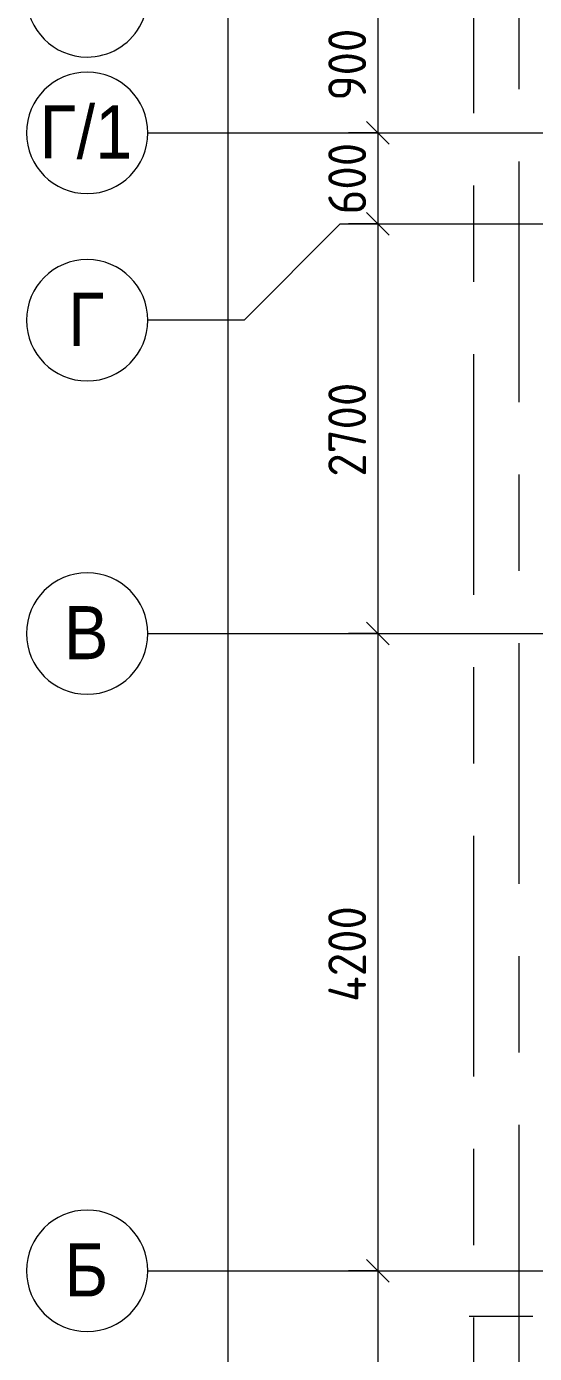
# Model space of a CAD drawing. Header units: millimetres. Extents: x 81609 to 272668, y -8553 to 29000.
# Drawn here: x 81609 to 84960, y 3055 to 11801 of the extents above; entities that cross this region are included whole.
import ezdxf

# ---------------------------------------------------------------- set-up
doc = ezdxf.new("R2010")
doc.units = ezdxf.units.MM
doc.linetypes.add('Осевая', pattern=[3175, 635, -476.25, 1587.5, -476.25])
for name, color, linetype, lineweight in [('A-ANNO-DIMS', 7, 'Continuous', 9), ('A-ANNO-DIMS-100', 7, 'Continuous', 9), ('Оси', 7, 'Continuous', 9), ('Оси-1', 7, 'Continuous', 20), ('Оси-2', 7, 'Осевая', 9)]:
    doc.layers.add(name, color=color, linetype=linetype, lineweight=lineweight)
doc.layers.add('A-WALL-FNSH-1', color=7, linetype='Continuous', lineweight=9, true_color=0x3c3c3c)
doc.styles.add('Arial', font='arial.ttf', dxfattribs={"width": 0.9, "height": 350})
doc.styles.add('ISOCPEUR', font='isocpeur.ttf', dxfattribs={"width": 0.9, "height": 250})
doc.dimstyles.new('ISO-2_5_0_9К_БОЛЬШОЙ', dxfattribs={"dimscale": 304.8, "dimtxt": 248.995294, "dimasz": 0.492126, "dimexe": 0.393701, "dimexo": 0.984252, "dimgap": 0, "dimtad": 1, "dimdec": 0, "dimrnd": 10, "dimzin": 0, "dimdsep": 46, "dimtxsty": 'ISOCPEUR', "dimblk1": 'OBLIQUE', "dimblk2": 'OBLIQUE', "dimsah": 1, "dimcen": 0.09, "dimdle": 0.393701, "dimazin": 0, "dimtfac": 1, "dimtdec": 4, "dimtix": 1, "dimtmove": 0, "dimatfit": 3, "dimfxl": 1, "dimtvp": 1, "dimtolj": 1, "dimtzin": 0, "dimarcsym": 2})
doc.dimstyles.new('ISO-2_5_0_9К_БОЛЬШОЙ_1', dxfattribs={"dimscale": 304.8, "dimtxt": 248.995294, "dimasz": 0.492126, "dimexe": 0.393701, "dimexo": 0.984252, "dimgap": 0, "dimtad": 1, "dimdec": 0, "dimrnd": 10, "dimzin": 0, "dimdsep": 46, "dimtxsty": 'ISOCPEUR', "dimblk1": 'OBLIQUE', "dimblk2": 'OBLIQUE', "dimsah": 1, "dimcen": 0.09, "dimdle": 0.393701, "dimazin": 0, "dimtfac": 1, "dimtdec": 4, "dimtix": 1, "dimtmove": 2, "dimatfit": 3, "dimfxl": 1, "dimtvp": 1, "dimtolj": 1, "dimtzin": 0, "dimarcsym": 2})

# ---------------------------------------------------------------- blocks, each defined once
blk = doc.blocks.new('Ось сетки - D8-29747960-План размещения напольных электротехнических лючков и розеток 2 этажа в осях 23-33')
at = {"layer": 'Оси-1'}
for start, end in [(360, 180), (180, 360)]:
    blk.add_arc((0, 0), 4, start, end, dxfattribs=at)
blk = doc.blocks.new('DIMBLOCK8-План размещения напольных электротехнических лючков и розеток 2 этажа в осях 23-33')
at = {"layer": 'A-ANNO-DIMS-100', "lineweight": 20}
for p, q in [((83926.5, 12000), (83851.5, 12075)), ((83926.5, 12000), (84001.5, 11925)), ((83926.5, 11100), (83851.5, 11175)), ((83926.5, 11100), (84001.5, 11025))]:
    blk.add_line(p, q, dxfattribs=at)
at = {"layer": 'A-ANNO-DIMS-100'}
for p, q in [((83732.6, 12000), (84046.5, 12000)), ((83926.5, 12000), (83732.6, 12000)), ((83926.5, 12000), (83926.5, 11100)), ((83732.6, 11100), (84046.5, 11100)), ((83926.5, 11100), (83732.6, 11100))]:
    blk.add_line(p, q, dxfattribs=at)
at = {"layer": 'A-ANNO-DIMS-100', "color": 0, "insert": (83599.9, 11313), "char_height": 250, "width": 568.858, "attachment_point": 1, "rotation": 90, "line_spacing_factor": 1.149209, "style": 'ISOCPEUR'}
blk.add_mtext('900', dxfattribs=at)
blk = doc.blocks.new('_Oblique')
at = {"color": 0, "linetype": 'ByBlock', "lineweight": -2}
blk.add_line((-0.5, -0.5), (0.5, 0.5), dxfattribs=at)
blk = doc.blocks.new('DIMBLOCK9-План размещения напольных электротехнических лючков и розеток 2 этажа в осях 23-33')
at = {"layer": 'A-ANNO-DIMS-100', "lineweight": 20}
for p, q in [((83926.5, 11100), (83851.5, 11175)), ((83926.5, 11100), (84001.5, 11025)), ((83926.5, 10500), (83851.5, 10575)), ((83926.5, 10500), (84001.5, 10425))]:
    blk.add_line(p, q, dxfattribs=at)
at = {"layer": 'A-ANNO-DIMS-100'}
for p, q in [((83732.6, 11100), (84046.5, 11100)), ((83926.5, 11100), (83732.6, 11100)), ((83926.5, 11100), (83926.5, 10500)), ((83732.6, 10500), (84046.5, 10500)), ((83926.5, 10500), (83732.6, 10500))]:
    blk.add_line(p, q, dxfattribs=at)
at = {"layer": 'A-ANNO-DIMS-100', "color": 0, "insert": (83599.9, 10563), "char_height": 250, "width": 568.858, "attachment_point": 1, "rotation": 90, "line_spacing_factor": 1.149209, "style": 'ISOCPEUR'}
blk.add_mtext('600', dxfattribs=at)
blk = doc.blocks.new('DIMBLOCK10-План размещения напольных электротехнических лючков и розеток 2 этажа в осях 23-33')
at = {"layer": 'A-ANNO-DIMS-100'}
for p, q in [((83732.6, 10500), (84046.5, 10500)), ((83926.5, 10500), (83732.6, 10500)), ((83926.5, 10500), (83926.5, 7800)), ((83732.6, 7800), (84046.5, 7800)), ((83926.5, 7800), (83732.6, 7800))]:
    blk.add_line(p, q, dxfattribs=at)
at = {"layer": 'A-ANNO-DIMS-100', "lineweight": 20}
for p, q in [((83926.5, 10500), (83851.5, 10575)), ((83926.5, 10500), (84001.5, 10425)), ((83926.5, 7800), (83851.5, 7875)), ((83926.5, 7800), (84001.5, 7725))]:
    blk.add_line(p, q, dxfattribs=at)
at = {"layer": 'A-ANNO-DIMS-100', "color": 0, "insert": (83599.9, 8834), "char_height": 250, "width": 758.478, "attachment_point": 1, "rotation": 90, "line_spacing_factor": 1.149209, "style": 'ISOCPEUR'}
blk.add_mtext('2700', dxfattribs=at)
blk = doc.blocks.new('DIMBLOCK11-План размещения напольных электротехнических лючков и розеток 2 этажа в осях 23-33')
at = {"layer": 'A-ANNO-DIMS-100', "lineweight": 20}
for p, q in [((83926.5, 7800), (83851.5, 7875)), ((83926.5, 7800), (84001.5, 7725)), ((83926.5, 3600), (83851.5, 3675)), ((83926.5, 3600), (84001.5, 3525))]:
    blk.add_line(p, q, dxfattribs=at)
at = {"layer": 'A-ANNO-DIMS-100'}
for p, q in [((83732.6, 7800), (84046.5, 7800)), ((83926.5, 7800), (83732.6, 7800)), ((83926.5, 7800), (83926.5, 3600)), ((83732.6, 3600), (84046.5, 3600)), ((83926.5, 3600), (83732.6, 3600))]:
    blk.add_line(p, q, dxfattribs=at)
at = {"layer": 'A-ANNO-DIMS-100', "color": 0, "insert": (83599.9, 5372), "char_height": 250, "width": 787.208, "attachment_point": 1, "rotation": 90, "line_spacing_factor": 1.149209, "style": 'ISOCPEUR'}
blk.add_mtext('4200', dxfattribs=at)
blk = doc.blocks.new('DIMBLOCK12-План размещения напольных электротехнических лючков и розеток 2 этажа в осях 23-33')
at = {"layer": 'A-ANNO-DIMS-100', "lineweight": 20}
for p, q in [((83926.5, 3600), (83851.5, 3675)), ((83926.5, 3600), (84001.5, 3525)), ((83926.5, 0), (83851.5, 75)), ((83926.5, 0), (84001.5, -75))]:
    blk.add_line(p, q, dxfattribs=at)
at = {"layer": 'A-ANNO-DIMS-100'}
for p, q in [((83732.6, 3600), (84046.5, 3600)), ((83926.5, 3600), (83732.6, 3600)), ((83926.5, 3600), (83926.5, -120)), ((83732.6, 0), (84046.5, 0)), ((83926.5, 0), (83732.6, 0))]:
    blk.add_line(p, q, dxfattribs=at)
at = {"layer": 'A-ANNO-DIMS-100', "color": 0, "insert": (83599.9, 1484), "char_height": 250, "width": 758.478, "attachment_point": 1, "rotation": 90, "line_spacing_factor": 1.149209, "style": 'ISOCPEUR'}
blk.add_mtext('3600', dxfattribs=at)
blk = doc.blocks.new('DIMBLOCK13-План размещения напольных электротехнических лючков и розеток 2 этажа в осях 23-33')
at = {"layer": 'A-ANNO-DIMS-100'}
for p, q in [((82936.3, 27120), (82936.3, -120)), ((82742.4, 27000), (83056.3, 27000)), ((82936.3, 27000), (82742.4, 27000)), ((82742.4, 0), (83056.3, 0)), ((82936.3, 0), (82742.4, 0))]:
    blk.add_line(p, q, dxfattribs=at)
at = {"layer": 'A-ANNO-DIMS-100', "lineweight": 20}
for p, q in [((82936.3, 27000), (82861.3, 27075)), ((82936.3, 27000), (83011.3, 26925)), ((82936.3, 0), (82861.3, 75)), ((82936.3, 0), (83011.3, -75))]:
    blk.add_line(p, q, dxfattribs=at)
at = {"layer": 'A-ANNO-DIMS-100', "color": 0, "insert": (82609.7, 13572), "char_height": 250, "width": 948.097, "attachment_point": 1, "rotation": 90, "line_spacing_factor": 1.149209, "style": 'ISOCPEUR'}
blk.add_mtext('27000', dxfattribs=at)

msp = doc.modelspace()

# ---------------------------------------------------------------- linework, layer by layer
at = {"layer": 'A-WALL-FNSH-1'}
msp.add_line((84529.7, 3300), (84950, 3300), dxfattribs=at)
at = {"layer": 'Оси'}
for p, q in [((82409.3, 11100), (84909.3, 11100)), ((83679.3, 10500), (83044.3, 9865)), ((83679.3, 10500), (86179.3, 10500)), ((83044.3, 9865), (82409.3, 9865)), ((82409.3, 7800), (84909.3, 7800)), ((82409.3, 3600), (84909.3, 3600))]:
    msp.add_line(p, q, dxfattribs=at)
at = {"layer": 'Оси-2'}
for p, q in [((84560, 593.7), (84560, 19415.1)), ((84860, 1863.7), (84860, 19415.1)), ((84909.3, 11100), (120319, 11100)), ((84909.3, 7800), (122760, 7800)), ((84909.3, 3600), (122760, 3600))]:
    msp.add_line(p, q, dxfattribs=at)

# ---------------------------------------------------------------- block references
at = {"layer": 'Оси-1', "xscale": 99.99999999999993, "yscale": 99.99999999999993, "zscale": 99.99999999999993}
for p, rotation in [((82009.3, 12000), 269.9999999999995), ((82009.3, 11100), 269.9999999999994), ((82009.3, 9865), 269.9999999999994), ((82009.3, 7800), 269.9999999999994), ((82009.3, 3600), 269.9999999999994)]:
    msp.add_blockref('Ось сетки - D8-29747960-План размещения напольных электротехнических лючков и розеток 2 этажа в осях 23-33', p, dxfattribs=dict(at, rotation=rotation))

# ---------------------------------------------------------------- texts
at = {"layer": 'Оси', "char_height": 350, "attachment_point": 1, "style": 'Arial'}
for s, insert, width in [('/1', (81940, 11281), 454.557), ('\\fArial|b0|i0|c204|p34|;\\W.9;Г', (81695.9, 11281), 295.823), ('\\fArial|b0|i0|c204|p34|;\\W.9;Г', (81883.5, 10046), 295.823), ('\\fArial|b0|i0|c204|p34|;\\W.9;В', (81856.5, 7981), 360.759), ('\\fArial|b0|i0|c204|p34|;\\W.9;Б', (81859.7, 3781), 353.544)]:
    msp.add_mtext(s, dxfattribs=dict(at, insert=insert, width=width))

# ---------------------------------------------------------------- dimensions: what is measured, and where the dimension line sits
at = {"layer": 'A-ANNO-DIMS'}
dim = msp.add_linear_dim(base=(82936.3, 0), p1=(83042.4, 27000), p2=(83042.4, 0), angle=90, dimstyle='ISO-2_5_0_9К_БОЛЬШОЙ_1', override={"dimpost": '<>', "dimfxl": 26999.999823}, dxfattribs=at)
dim.commit()
dim.dimension.update_dxf_attribs({"geometry": 'DIMBLOCK13-План размещения напольных электротехнических лючков и розеток 2 этажа в осях 23-33', "text_midpoint": (82776.4, 14046), "dimtype": 160, "text_rotation": 90})
for base, p1, p2, override, picture, middle in [((83926.5, 11100), (84032.6, 12000), (84032.6, 11100), {"dimpost": '<>', "dimfxl": 900}, 'DIMBLOCK8-План размещения напольных электротехнических лючков и розеток 2 этажа в осях 23-33', (83801.5, 11550)), ((83926.5, 10500), (84032.6, 11100), (84032.6, 10500), {"dimpost": '<>', "dimfxl": 600}, 'DIMBLOCK9-План размещения напольных электротехнических лючков и розеток 2 этажа в осях 23-33', (83801.5, 10800)), ((83926.5, 7800), (84032.6, 10500), (84032.6, 7800), {"dimpost": '<>', "dimfxl": 2700}, 'DIMBLOCK10-План размещения напольных электротехнических лючков и розеток 2 этажа в осях 23-33', (83801.5, 9150)), ((83926.5, 3600), (84032.6, 7800), (84032.6, 3600), {"dimpost": '<>', "dimfxl": 4200}, 'DIMBLOCK11-План размещения напольных электротехнических лючков и розеток 2 этажа в осях 23-33', (83801.5, 5700)), ((83926.5, 0), (84032.6, 3600), (84032.6, 0), {"dimpost": '<>', "dimfxl": 3600}, 'DIMBLOCK12-План размещения напольных электротехнических лючков и розеток 2 этажа в осях 23-33', (83801.5, 1800))]:
    dim = msp.add_linear_dim(base=base, p1=p1, p2=p2, angle=90, dimstyle='ISO-2_5_0_9К_БОЛЬШОЙ', override=override, dxfattribs=at)
    dim.commit()
    dim.dimension.update_dxf_attribs({"geometry": picture, "text_midpoint": middle})

doc.saveas('drawing.dxf')
